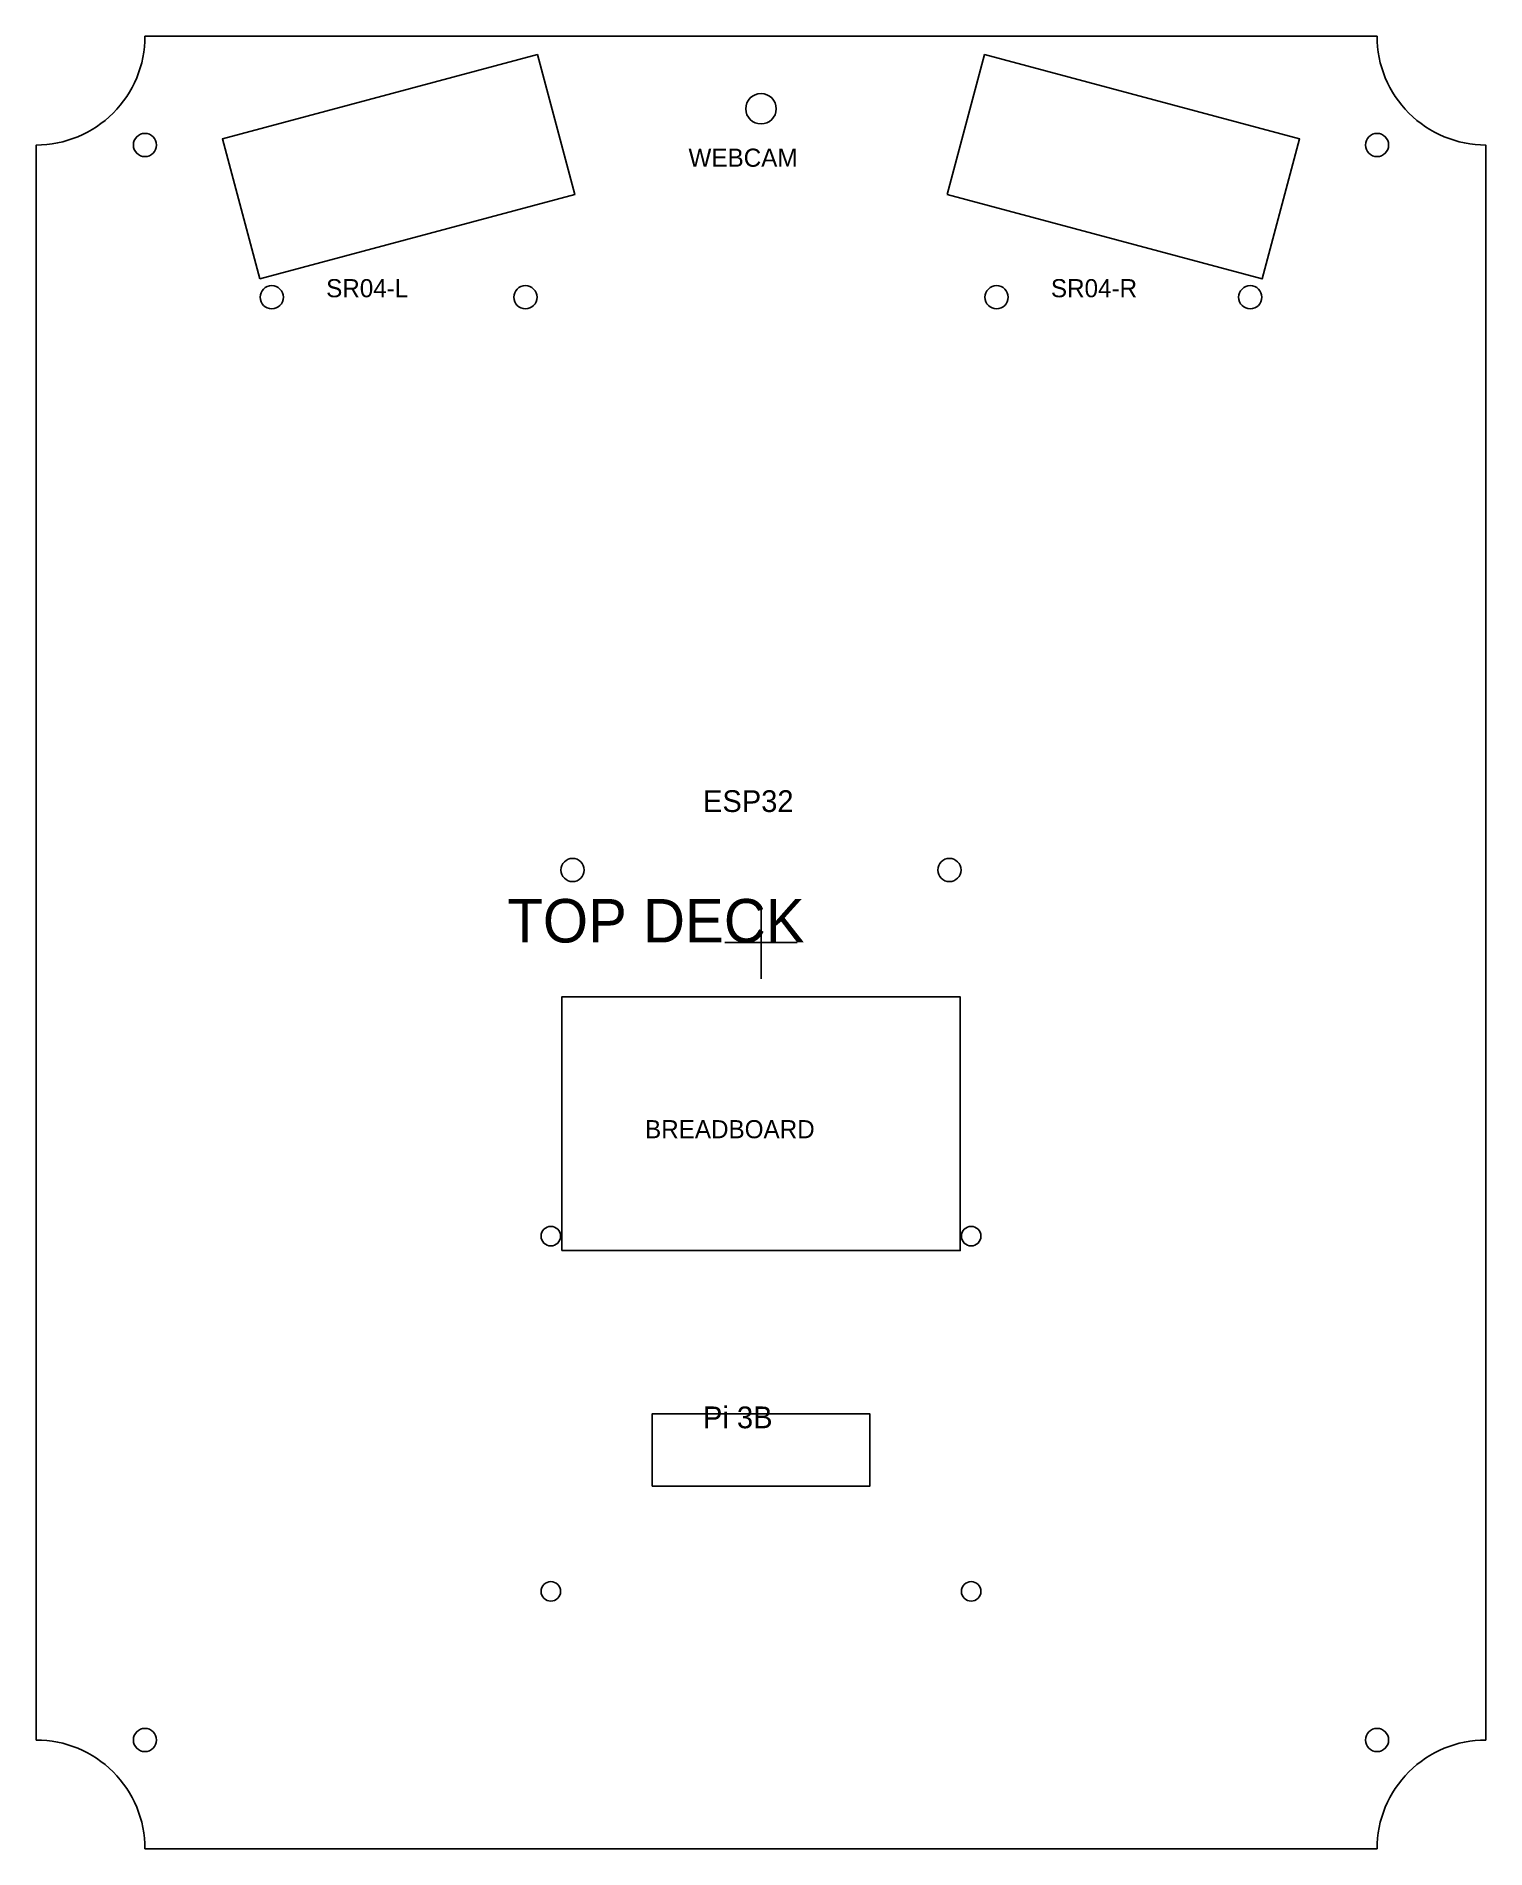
# Model space of a CAD drawing. Header units: millimetres. Extents: x 0 to 200, y 0 to 250.
import ezdxf

# ---------------------------------------------------------------- set-up
doc = ezdxf.new("R2010")
doc.units = ezdxf.units.MM
doc.layers.add('CUT', color=1, linetype='Continuous')
doc.layers.add('ENGRAVE', color=5, linetype='Continuous')

msp = doc.modelspace()

# ---------------------------------------------------------------- linework, layer by layer
at = {"layer": 'CUT'}
msp.add_lwpolyline([(0, 15, -0.414214), (15, 0), (185, 0, -0.414214), (200, 15), (200, 235, -0.414214), (185, 250), (15, 250, -0.414214), (0, 235)], format="xyb", close=True, dxfattribs=at)
for points in [[(30.85, 216.52), (74.32, 228.16), (69.15, 247.48), (25.68, 235.84)], [(125.68, 228.16), (169.15, 216.52), (174.32, 235.84), (130.85, 247.48)], [(85, 50), (115, 50), (115, 60), (85, 60)]]:
    msp.add_lwpolyline(points, close=True, dxfattribs=at)
for centre, radius in [((100, 240), 2.1), ((15, 235), 1.6), ((185, 235), 1.6), ((32.5, 214), 1.6), ((67.5, 214), 1.6), ((132.5, 214), 1.6), ((167.5, 214), 1.6), ((74, 135), 1.6), ((126, 135), 1.6), ((71, 84.5), 1.35), ((129, 84.5), 1.35), ((71, 35.5), 1.35), ((129, 35.5), 1.35), ((15, 15), 1.6), ((185, 15), 1.6)]:
    msp.add_circle(centre, radius, dxfattribs=at)
at = {"layer": 'ENGRAVE'}
for p, q in [((100, 120), (100, 130)), ((95, 125), (105, 125))]:
    msp.add_line(p, q, dxfattribs=at)
msp.add_lwpolyline([(72.5, 82.5), (127.5, 82.5), (127.5, 117.5), (72.5, 117.5)], close=True, dxfattribs=at)

# ---------------------------------------------------------------- texts
for s, height, p in [('WEBCAM', 2.5, (90, 232)), ('SR04-L', 2.5, (40, 214)), ('SR04-R', 2.5, (140, 214)), ('ESP32', 3, (92, 143)), ('TOP DECK', 6, (65, 125)), ('BREADBOARD', 2.5, (84, 98)), ('Pi 3B', 3, (92, 58))]:
    msp.add_text(s, height=height, dxfattribs=at).set_placement(p)

doc.saveas('drawing.dxf')
